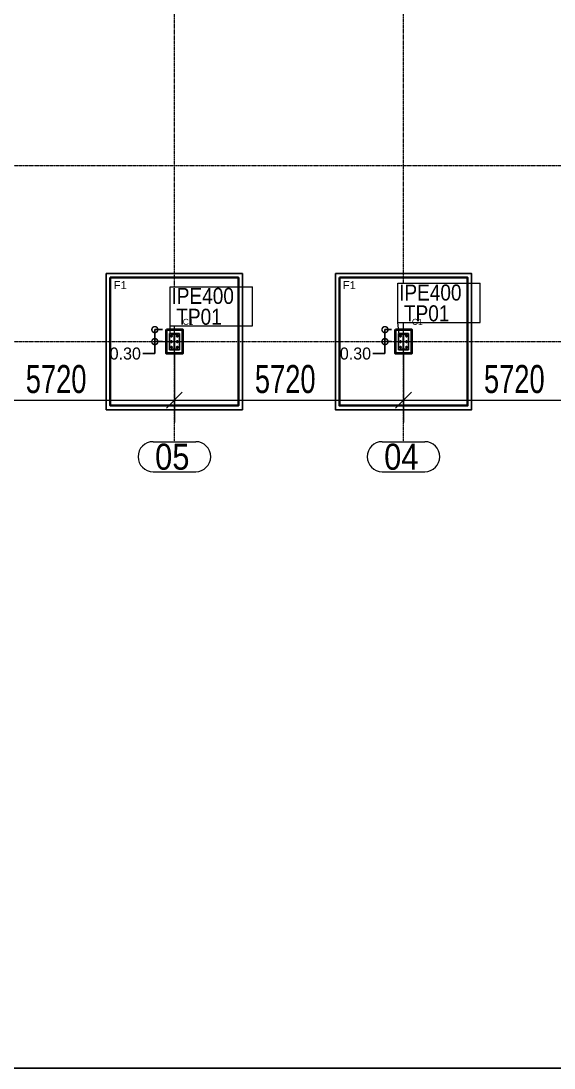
# Model space of a CAD drawing. Header units: millimetres. Extents: x 178198 to 9785548, y 9608 to 2087470.
# Drawn here: x 480971 to 494281, y 89701 to 115858 of the extents above; entities that cross this region are included whole.
import ezdxf

# ---------------------------------------------------------------- set-up
doc = ezdxf.new("R2010")
doc.units = ezdxf.units.MM
doc.header["$PDMODE"] = 35
doc.linetypes.add('XKITLINE00', pattern=[0])
doc.linetypes.add('XKITLINE03', pattern=[6, 3, -1, 1, -1])
for name, color, linetype, lineweight in [('Column', 7, 'Continuous', 40), ('foundation', 7, 'Continuous', 35), ('Part', 2, 'Continuous', 0), ('PartMark', 3, 'Continuous', 0), ('S-GRID', 1, 'Continuous', 0), ('Z-DIMENSIONS', 1, 'Continuous', 0)]:
    doc.layers.add(name, color=color, linetype=linetype, lineweight=lineweight)
for name, color, linetype in [('dim_axis', 251, 'Continuous'), ('dim_axis @ 100', 251, 'Continuous'), ('plain foundation', 8, 'Continuous'), ('Steel Section', 7, 'Continuous'), ('text', 7, 'Continuous')]:
    doc.layers.add(name, color=color, linetype=linetype)
doc.styles.add('Andalus1', font='andlso.ttf', dxfattribs={"height": 3})
doc.styles.add('Arial', font='arial.ttf', dxfattribs={"height": 2.034003})
doc.styles.add('Arial2', font='arial.ttf', dxfattribs={"height": 300})
doc.styles.add('ARIAL_NARROW', font='ARIALN.TTF')
doc.dimstyles.new('Annotative1', dxfattribs={"dimscale": 0, "dimtxt": 3, "dimasz": 3, "dimexe": 0, "dimexo": 1, "dimtad": 0, "dimtih": 1, "dimtoh": 1, "dimlfac": 0.001, "dimzin": 1, "dimdsep": 46, "dimtxsty": 'Andalus1', "dimblk": 'DOTSMALL', "dimcen": 2.5, "dimclrd": 256, "dimclre": 256, "dimclrt": 256, "dimadec": 4, "dimazin": 0, "dimtfac": 1, "dimtmove": 0, "dimatfit": 3, "dimldrblk": 'DOTSMALL', "dimfxl": 1, "dimlwd": -1, "dimlwe": -1, "dimarcsym": 0})

# ---------------------------------------------------------------- blocks, each defined once
blk = doc.blocks.new('_DotSmall')
at = {"color": 0, "linetype": 'ByBlock', "const_width": 0.5}
blk.add_lwpolyline([(-0.0625, 0, 1), (0.0625, 0, 1)], format="xyb", close=True, dxfattribs=at)
blk = doc.blocks.new('*D134')
at = {"layer": 'Defpoints', "color": 0, "transparency": 16777216}
for p in [(490322, 108148), (490060, 107848), (490322, 107848)]:
    blk.add_point(p, dxfattribs=at)
at = {"layer": 'dim_axis', "transparency": 16777216}
for p, q in [((490222, 108148), (490060, 108148)), ((490060, 108148), (490060, 107848)), ((490222, 107848), (490060, 107848)), ((490060, 107848), (490060, 107548)), ((490060, 107548), (489760, 107548))]:
    blk.add_line(p, q, dxfattribs=at)
at = {"layer": 'dim_axis', "transparency": 16777216, "xscale": 300, "yscale": 300, "zscale": 300}
for p, rotation in [((490060, 108148), 90), ((490060, 107848), 270)]:
    blk.add_blockref('_DotSmall', p, dxfattribs=dict(at, rotation=rotation))
at = {"layer": 'dim_axis', "transparency": 16777216, "insert": (489323, 107548), "char_height": 300, "attachment_point": 5, "style": 'Andalus1'}
blk.add_mtext('0.30', dxfattribs=at)
blk = doc.blocks.new('*D135')
at = {"layer": 'Defpoints', "color": 0, "transparency": 16777216}
for p in [(484602, 108148), (484314, 107848), (484602, 107848)]:
    blk.add_point(p, dxfattribs=at)
at = {"layer": 'dim_axis', "transparency": 16777216}
for p, q in [((484502, 108148), (484314, 108148)), ((484314, 108148), (484314, 107848)), ((484502, 107848), (484314, 107848)), ((484314, 107848), (484314, 107548)), ((484314, 107548), (484014, 107548))]:
    blk.add_line(p, q, dxfattribs=at)
at = {"layer": 'dim_axis', "transparency": 16777216, "xscale": 300, "yscale": 300, "zscale": 300}
for p, rotation in [((484314, 108148), 90), ((484314, 107848), 270)]:
    blk.add_blockref('_DotSmall', p, dxfattribs=dict(at, rotation=rotation))
at = {"layer": 'dim_axis', "transparency": 16777216, "insert": (483576, 107548), "char_height": 300, "attachment_point": 5, "style": 'Andalus1'}
blk.add_mtext('0.30', dxfattribs=at)

msp = doc.modelspace()

# ---------------------------------------------------------------- linework, layer by layer
msp.add_lwpolyline([(415550.44316, 142014.98917), (537962.33261, 142014.98917), (537962.33261, 89701.35219), (415550.44316, 89701.35219)], close=True)
at = {"layer": 'Column', "lineweight": 40}
for points in [[(484602.17101, 108147.84462), (485002.17101, 108147.84462), (485002.17101, 107547.84462), (484602.17101, 107547.84462)], [(490322.17101, 108147.84462), (490722.17101, 108147.84462), (490722.17101, 107547.84462), (490322.17101, 107547.84462)]]:
    msp.add_lwpolyline(points, close=True, dxfattribs=at)
at = {"layer": 'foundation'}
for points in [[(483202.17101, 109447.84462), (486402.17101, 109447.84462), (486402.17101, 106247.84462), (483202.17101, 106247.84462)], [(488922.17101, 109447.84462), (492122.17101, 109447.84462), (492122.17101, 106247.84462), (488922.17101, 106247.84462)]]:
    msp.add_lwpolyline(points, close=True, dxfattribs=at)
at = {"layer": 'Part', "linetype": 'XKITLINE03', "lineweight": 0}
for p, q in [((490522.17101, 107347.84462), (490522.17101, 108329.52443)), ((484802.17101, 107347.84462), (484802.17101, 108244.44837)), ((484302.17101, 107847.84462), (485302.17101, 107847.84462)), ((484877.17101, 107987.84462), (484877.17101, 107987.84462)), ((490022.17101, 107847.84462), (491022.17101, 107847.84462)), ((490597.17101, 107987.84462), (490597.17101, 107987.84462))]:
    msp.add_line(p, q, dxfattribs=at)
at = {"layer": 'Part', "linetype": 'XKITLINE00', "lineweight": 0}
for p, q in [((484927.17101, 108052.84462), (484677.17101, 108052.84462)), ((484677.17101, 108052.84462), (484677.17101, 107642.84462)), ((484712.17101, 108034.34462), (484712.17101, 108047.84462)), ((484712.17101, 108047.84462), (484892.17101, 108047.84462)), ((484797.87101, 108034.34462), (484712.17101, 108034.34462)), ((484726.41487, 108047.84462), (484712.91487, 108034.34462)), ((484797.87101, 107661.34462), (484797.87101, 108034.34462)), ((484892.17101, 108034.34462), (484806.47101, 108034.34462)), ((484806.47101, 108034.34462), (484806.47101, 107661.34462)), ((484892.17101, 108047.84462), (484892.17101, 108034.34462)), ((484927.17101, 108052.84462), (484927.17101, 107642.84462)), ((490647.17101, 108052.84462), (490397.17101, 108052.84462)), ((490397.17101, 108052.84462), (490397.17101, 107642.84462)), ((490432.17101, 108034.34462), (490432.17101, 108047.84462)), ((490432.17101, 108047.84462), (490612.17101, 108047.84462)), ((490517.87101, 108034.34462), (490432.17101, 108034.34462)), ((490446.41487, 108047.84462), (490432.91487, 108034.34462)), ((490517.87101, 107661.34462), (490517.87101, 108034.34462)), ((490612.17101, 108034.34462), (490526.47101, 108034.34462)), ((490526.47101, 108034.34462), (490526.47101, 107661.34462)), ((490612.17101, 108047.84462), (490612.17101, 108034.34462)), ((490647.17101, 108052.84462), (490647.17101, 107642.84462)), ((484706.3864, 107987.84462), (484716.77871, 108005.84462)), ((484716.77871, 107969.84462), (484706.3864, 107987.84462)), ((484706.3864, 107847.84462), (484716.77871, 107865.84462)), ((484716.77871, 107829.84462), (484706.3864, 107847.84462)), ((484716.77871, 108005.84462), (484737.56332, 108005.84462)), ((484737.56332, 107969.84462), (484716.77871, 107969.84462)), ((484716.77871, 107865.84462), (484737.56332, 107865.84462)), ((484737.56332, 107829.84462), (484716.77871, 107829.84462)), ((484737.56332, 108005.84462), (484747.95562, 107987.84462)), ((484747.95562, 107987.84462), (484737.56332, 107969.84462)), ((484737.56332, 107865.84462), (484747.95562, 107847.84462)), ((484747.95562, 107847.84462), (484737.56332, 107829.84462)), ((484806.47101, 107845.02269), (484797.87101, 107836.42269)), ((484856.3864, 107987.84462), (484866.77871, 108005.84462)), ((484866.77871, 107969.84462), (484856.3864, 107987.84462)), ((484856.3864, 107847.84462), (484866.77871, 107865.84462)), ((484866.77871, 107829.84462), (484856.3864, 107847.84462)), ((484866.77871, 108005.84462), (484887.56332, 108005.84462)), ((484887.56332, 107969.84462), (484866.77871, 107969.84462)), ((484866.77871, 107865.84462), (484887.56332, 107865.84462)), ((484887.56332, 107829.84462), (484866.77871, 107829.84462)), ((484887.56332, 108005.84462), (484897.95562, 107987.84462)), ((484897.95562, 107987.84462), (484887.56332, 107969.84462)), ((484887.56332, 107865.84462), (484897.95562, 107847.84462)), ((484897.95562, 107847.84462), (484887.56332, 107829.84462)), ((490426.3864, 107987.84462), (490436.77871, 108005.84462)), ((490436.77871, 107969.84462), (490426.3864, 107987.84462)), ((490426.3864, 107847.84462), (490436.77871, 107865.84462)), ((490436.77871, 107829.84462), (490426.3864, 107847.84462)), ((490436.77871, 108005.84462), (490457.56332, 108005.84462)), ((490457.56332, 107969.84462), (490436.77871, 107969.84462)), ((490436.77871, 107865.84462), (490457.56332, 107865.84462)), ((490457.56332, 107829.84462), (490436.77871, 107829.84462)), ((490457.56332, 108005.84462), (490467.95562, 107987.84462)), ((490467.95562, 107987.84462), (490457.56332, 107969.84462)), ((490457.56332, 107865.84462), (490467.95562, 107847.84462)), ((490467.95562, 107847.84462), (490457.56332, 107829.84462)), ((490526.47101, 107845.02269), (490517.87101, 107836.42269)), ((490576.3864, 107987.84462), (490586.77871, 108005.84462)), ((490586.77871, 107969.84462), (490576.3864, 107987.84462)), ((490576.3864, 107847.84462), (490586.77871, 107865.84462)), ((490586.77871, 107829.84462), (490576.3864, 107847.84462)), ((490586.77871, 108005.84462), (490607.56332, 108005.84462)), ((490607.56332, 107969.84462), (490586.77871, 107969.84462)), ((490586.77871, 107865.84462), (490607.56332, 107865.84462)), ((490607.56332, 107829.84462), (490586.77871, 107829.84462)), ((490607.56332, 108005.84462), (490617.95562, 107987.84462)), ((490617.95562, 107987.84462), (490607.56332, 107969.84462)), ((490607.56332, 107865.84462), (490617.95562, 107847.84462)), ((490617.95562, 107847.84462), (490607.56332, 107829.84462)), ((484927.17101, 107642.84462), (484677.17101, 107642.84462)), ((484706.3864, 107707.84462), (484716.77871, 107725.84462)), ((484716.77871, 107689.84462), (484706.3864, 107707.84462)), ((484712.17101, 107647.84462), (484712.17101, 107661.34462)), ((484712.17101, 107661.34462), (484797.87101, 107661.34462)), ((484892.17101, 107647.84462), (484712.17101, 107647.84462)), ((484716.77871, 107725.84462), (484737.56332, 107725.84462)), ((484737.56332, 107689.84462), (484716.77871, 107689.84462)), ((484737.56332, 107725.84462), (484747.95562, 107707.84462)), ((484747.95562, 107707.84462), (484737.56332, 107689.84462)), ((484806.47101, 107661.34462), (484892.17101, 107661.34462)), ((484856.3864, 107707.84462), (484866.77871, 107725.84462)), ((484866.77871, 107689.84462), (484856.3864, 107707.84462)), ((484866.77871, 107725.84462), (484887.56332, 107725.84462)), ((484887.56332, 107689.84462), (484866.77871, 107689.84462)), ((484887.56332, 107725.84462), (484897.95562, 107707.84462)), ((484897.95562, 107707.84462), (484887.56332, 107689.84462)), ((484892.17101, 107661.34462), (484892.17101, 107647.84462)), ((490647.17101, 107642.84462), (490397.17101, 107642.84462)), ((490426.3864, 107707.84462), (490436.77871, 107725.84462)), ((490436.77871, 107689.84462), (490426.3864, 107707.84462)), ((490432.17101, 107647.84462), (490432.17101, 107661.34462)), ((490432.17101, 107661.34462), (490517.87101, 107661.34462)), ((490612.17101, 107647.84462), (490432.17101, 107647.84462)), ((490436.77871, 107725.84462), (490457.56332, 107725.84462)), ((490457.56332, 107689.84462), (490436.77871, 107689.84462)), ((490457.56332, 107725.84462), (490467.95562, 107707.84462)), ((490467.95562, 107707.84462), (490457.56332, 107689.84462)), ((490526.47101, 107661.34462), (490612.17101, 107661.34462)), ((490576.3864, 107707.84462), (490586.77871, 107725.84462)), ((490586.77871, 107689.84462), (490576.3864, 107707.84462)), ((490586.77871, 107725.84462), (490607.56332, 107725.84462)), ((490607.56332, 107689.84462), (490586.77871, 107689.84462)), ((490607.56332, 107725.84462), (490617.95562, 107707.84462)), ((490617.95562, 107707.84462), (490607.56332, 107689.84462)), ((490612.17101, 107661.34462), (490612.17101, 107647.84462)), ((490612.17101, 107647.84462), (490612.17101, 107647.84462)), ((490612.17101, 107647.84462), (490612.17101, 107647.84462))]:
    msp.add_line(p, q, dxfattribs=at)
for centre, start, end in [((484727.17101, 107987.84462), 0, 180), ((484727.17101, 107987.84462), 180, 0), ((484727.17101, 107847.84462), 0, 180), ((484727.17101, 107847.84462), 180, 0), ((484877.17101, 107987.84462), 0, 180), ((484877.17101, 107987.84462), 180, 0), ((484877.17101, 107847.84462), 0, 180), ((484877.17101, 107847.84462), 180, 0), ((490447.17101, 107987.84462), 0, 180), ((490447.17101, 107987.84462), 180, 0), ((490447.17101, 107847.84462), 0, 180), ((490447.17101, 107847.84462), 180, 0), ((490597.17101, 107987.84462), 0, 180), ((490597.17101, 107987.84462), 180, 0), ((490597.17101, 107847.84462), 0, 180), ((490597.17101, 107847.84462), 180, 0), ((484727.17101, 107707.84462), 0, 180), ((484727.17101, 107707.84462), 180, 0), ((484877.17101, 107707.84462), 0, 180), ((484877.17101, 107707.84462), 180, 0), ((490447.17101, 107707.84462), 0, 180), ((490447.17101, 107707.84462), 180, 0), ((490597.17101, 107707.84462), 0, 180), ((490597.17101, 107707.84462), 180, 0)]:
    msp.add_arc(centre, 12, start, end, dxfattribs=at)
at = {"layer": 'PartMark', "linetype": 'XKITLINE00', "lineweight": 0}
for p, q in [((484699.75207, 109219.44837), (486749.75207, 109219.44837)), ((484699.75207, 108239.44837), (484699.75207, 109219.44837)), ((486749.75207, 108239.44837), (486749.75207, 109219.44837)), ((490383.35312, 109304.52443), (492433.35312, 109304.52443)), ((490383.35312, 108324.52443), (490383.35312, 109304.52443)), ((492433.35312, 108324.52443), (492433.35312, 109304.52443)), ((490383.35312, 108324.52443), (492433.35312, 108324.52443)), ((490414.59115, 108024.54656), (490383.35312, 108324.52443)), ((484694.59115, 108024.54656), (484699.75207, 108239.44837)), ((484699.75207, 108239.44837), (486749.75207, 108239.44837))]:
    msp.add_line(p, q, dxfattribs=at)
at = {"layer": 'plain foundation'}
for points in [[(483102.17101, 109547.84462), (486502.17101, 109547.84462), (486502.17101, 106147.84462), (483102.17101, 106147.84462)], [(488822.17101, 109547.84462), (492222.17101, 109547.84462), (492222.17101, 106147.84462), (488822.17101, 106147.84462)]]:
    msp.add_lwpolyline(points, close=True, dxfattribs=at)
at = {"layer": 'S-GRID', "linetype": 'XKITLINE03', "lineweight": 0}
for p, q in [((484802.17101, 109214.44837), (484802.17101, 133747.84462)), ((490522.17101, 109299.52443), (490522.17101, 133747.84462)), ((425102.17101, 112247.84462), (510182.17101, 112247.84462)), ((490522.17101, 105347.84462), (490522.17101, 108329.52443)), ((484802.17101, 105347.84462), (484802.17101, 108244.44837)), ((425102.17101, 107847.84462), (510182.17101, 107847.84462))]:
    msp.add_line(p, q, dxfattribs=at)
at = {"layer": 'S-GRID', "linetype": 'XKITLINE00', "lineweight": 0}
for p, q in [((484270.06652, 105347.84462), (485334.2755, 105347.84462)), ((489990.06652, 105347.84462), (491054.2755, 105347.84462)), ((484270.06652, 104597.84462), (485334.2755, 104597.84462)), ((489990.06652, 104597.84462), (491054.2755, 104597.84462))]:
    msp.add_line(p, q, dxfattribs=at)
for centre, start, end in [((484270.06652, 104972.84462), 90, 270), ((485334.2755, 104972.84462), 270, 90), ((489990.06652, 104972.84462), 90, 270), ((491054.2755, 104972.84462), 270, 90)]:
    msp.add_arc(centre, 375, start, end, dxfattribs=at)
at = {"layer": 'Steel Section'}
for p, q in [((484927.17101, 108052.84462), (484677.17101, 108052.84462)), ((484677.17101, 108052.84462), (484677.17101, 107642.84462)), ((484712.17101, 108034.34462), (484712.17101, 108047.84462)), ((484712.17101, 108047.84462), (484892.17101, 108047.84462)), ((484797.87101, 108034.34462), (484712.17101, 108034.34462)), ((484726.41487, 108047.84462), (484712.91487, 108034.34462)), ((484797.87101, 107661.34462), (484797.87101, 108034.34462)), ((484892.17101, 108034.34462), (484806.47101, 108034.34462)), ((484806.47101, 108034.34462), (484806.47101, 107661.34462)), ((484892.17101, 108047.84462), (484892.17101, 108034.34462)), ((484927.17101, 108052.84462), (484927.17101, 107642.84462)), ((490647.17101, 108052.84462), (490397.17101, 108052.84462)), ((490397.17101, 108052.84462), (490397.17101, 107642.84462)), ((490432.17101, 108034.34462), (490432.17101, 108047.84462)), ((490432.17101, 108047.84462), (490612.17101, 108047.84462)), ((490517.87101, 108034.34462), (490432.17101, 108034.34462)), ((490446.41487, 108047.84462), (490432.91487, 108034.34462)), ((490517.87101, 107661.34462), (490517.87101, 108034.34462)), ((490612.17101, 108034.34462), (490526.47101, 108034.34462)), ((490526.47101, 108034.34462), (490526.47101, 107661.34462)), ((490612.17101, 108047.84462), (490612.17101, 108034.34462)), ((490647.17101, 108052.84462), (490647.17101, 107642.84462)), ((484706.3864, 107987.84462), (484716.77871, 108005.84462)), ((484716.77871, 107969.84462), (484706.3864, 107987.84462)), ((484706.3864, 107847.84462), (484716.77871, 107865.84462)), ((484716.77871, 107829.84462), (484706.3864, 107847.84462)), ((484716.77871, 108005.84462), (484737.56332, 108005.84462)), ((484737.56332, 107969.84462), (484716.77871, 107969.84462)), ((484716.77871, 107865.84462), (484737.56332, 107865.84462)), ((484737.56332, 107829.84462), (484716.77871, 107829.84462)), ((484737.56332, 108005.84462), (484747.95562, 107987.84462)), ((484747.95562, 107987.84462), (484737.56332, 107969.84462)), ((484737.56332, 107865.84462), (484747.95562, 107847.84462)), ((484747.95562, 107847.84462), (484737.56332, 107829.84462)), ((484806.47101, 107845.02269), (484797.87101, 107836.42269)), ((484856.3864, 107987.84462), (484866.77871, 108005.84462)), ((484866.77871, 107969.84462), (484856.3864, 107987.84462)), ((484856.3864, 107847.84462), (484866.77871, 107865.84462)), ((484866.77871, 107829.84462), (484856.3864, 107847.84462)), ((484866.77871, 108005.84462), (484887.56332, 108005.84462)), ((484887.56332, 107969.84462), (484866.77871, 107969.84462)), ((484866.77871, 107865.84462), (484887.56332, 107865.84462)), ((484887.56332, 107829.84462), (484866.77871, 107829.84462)), ((484877.17101, 107987.84462), (484877.17101, 107987.84462)), ((484887.56332, 108005.84462), (484897.95562, 107987.84462)), ((484897.95562, 107987.84462), (484887.56332, 107969.84462)), ((484887.56332, 107865.84462), (484897.95562, 107847.84462)), ((484897.95562, 107847.84462), (484887.56332, 107829.84462)), ((490426.3864, 107987.84462), (490436.77871, 108005.84462)), ((490436.77871, 107969.84462), (490426.3864, 107987.84462)), ((490426.3864, 107847.84462), (490436.77871, 107865.84462)), ((490436.77871, 107829.84462), (490426.3864, 107847.84462)), ((490436.77871, 108005.84462), (490457.56332, 108005.84462)), ((490457.56332, 107969.84462), (490436.77871, 107969.84462)), ((490436.77871, 107865.84462), (490457.56332, 107865.84462)), ((490457.56332, 107829.84462), (490436.77871, 107829.84462)), ((490457.56332, 108005.84462), (490467.95562, 107987.84462)), ((490467.95562, 107987.84462), (490457.56332, 107969.84462)), ((490457.56332, 107865.84462), (490467.95562, 107847.84462)), ((490467.95562, 107847.84462), (490457.56332, 107829.84462)), ((490526.47101, 107845.02269), (490517.87101, 107836.42269)), ((490576.3864, 107987.84462), (490586.77871, 108005.84462)), ((490586.77871, 107969.84462), (490576.3864, 107987.84462)), ((490576.3864, 107847.84462), (490586.77871, 107865.84462)), ((490586.77871, 107829.84462), (490576.3864, 107847.84462)), ((490586.77871, 108005.84462), (490607.56332, 108005.84462)), ((490607.56332, 107969.84462), (490586.77871, 107969.84462)), ((490586.77871, 107865.84462), (490607.56332, 107865.84462)), ((490607.56332, 107829.84462), (490586.77871, 107829.84462)), ((490597.17101, 107987.84462), (490597.17101, 107987.84462)), ((490607.56332, 108005.84462), (490617.95562, 107987.84462)), ((490617.95562, 107987.84462), (490607.56332, 107969.84462)), ((490607.56332, 107865.84462), (490617.95562, 107847.84462)), ((490617.95562, 107847.84462), (490607.56332, 107829.84462)), ((484927.17101, 107642.84462), (484677.17101, 107642.84462)), ((484706.3864, 107707.84462), (484716.77871, 107725.84462)), ((484716.77871, 107689.84462), (484706.3864, 107707.84462)), ((484712.17101, 107647.84462), (484712.17101, 107661.34462)), ((484712.17101, 107661.34462), (484797.87101, 107661.34462)), ((484892.17101, 107647.84462), (484712.17101, 107647.84462)), ((484716.77871, 107725.84462), (484737.56332, 107725.84462)), ((484737.56332, 107689.84462), (484716.77871, 107689.84462)), ((484737.56332, 107725.84462), (484747.95562, 107707.84462)), ((484747.95562, 107707.84462), (484737.56332, 107689.84462)), ((484806.47101, 107661.34462), (484892.17101, 107661.34462)), ((484856.3864, 107707.84462), (484866.77871, 107725.84462)), ((484866.77871, 107689.84462), (484856.3864, 107707.84462)), ((484866.77871, 107725.84462), (484887.56332, 107725.84462)), ((484887.56332, 107689.84462), (484866.77871, 107689.84462)), ((484887.56332, 107725.84462), (484897.95562, 107707.84462)), ((484897.95562, 107707.84462), (484887.56332, 107689.84462)), ((484892.17101, 107661.34462), (484892.17101, 107647.84462)), ((484892.17101, 107647.84462), (484892.17101, 107647.84462)), ((484892.17101, 107647.84462), (484892.17101, 107647.84462)), ((490647.17101, 107642.84462), (490397.17101, 107642.84462)), ((490426.3864, 107707.84462), (490436.77871, 107725.84462)), ((490436.77871, 107689.84462), (490426.3864, 107707.84462)), ((490432.17101, 107647.84462), (490432.17101, 107661.34462)), ((490432.17101, 107661.34462), (490517.87101, 107661.34462)), ((490612.17101, 107647.84462), (490432.17101, 107647.84462)), ((490436.77871, 107725.84462), (490457.56332, 107725.84462)), ((490457.56332, 107689.84462), (490436.77871, 107689.84462)), ((490457.56332, 107725.84462), (490467.95562, 107707.84462)), ((490467.95562, 107707.84462), (490457.56332, 107689.84462)), ((490526.47101, 107661.34462), (490612.17101, 107661.34462)), ((490576.3864, 107707.84462), (490586.77871, 107725.84462)), ((490586.77871, 107689.84462), (490576.3864, 107707.84462)), ((490586.77871, 107725.84462), (490607.56332, 107725.84462)), ((490607.56332, 107689.84462), (490586.77871, 107689.84462)), ((490607.56332, 107725.84462), (490617.95562, 107707.84462)), ((490617.95562, 107707.84462), (490607.56332, 107689.84462)), ((490612.17101, 107661.34462), (490612.17101, 107647.84462)), ((490612.17101, 107647.84462), (490612.17101, 107647.84462)), ((490612.17101, 107647.84462), (490612.17101, 107647.84462))]:
    msp.add_line(p, q, dxfattribs=at)
for centre, start, end in [((484727.17101, 107987.84462), 0, 180), ((484727.17101, 107987.84462), 180, 0), ((484727.17101, 107847.84462), 0, 180), ((484727.17101, 107847.84462), 180, 0), ((484877.17101, 107987.84462), 0, 180), ((484877.17101, 107987.84462), 180, 0), ((484877.17101, 107847.84462), 0, 180), ((484877.17101, 107847.84462), 180, 0), ((490447.17101, 107987.84462), 0, 180), ((490447.17101, 107987.84462), 180, 0), ((490447.17101, 107847.84462), 0, 180), ((490447.17101, 107847.84462), 180, 0), ((490597.17101, 107987.84462), 0, 180), ((490597.17101, 107987.84462), 180, 0), ((490597.17101, 107847.84462), 0, 180), ((490597.17101, 107847.84462), 180, 0), ((484727.17101, 107707.84462), 0, 180), ((484727.17101, 107707.84462), 180, 0), ((484877.17101, 107707.84462), 0, 180), ((484877.17101, 107707.84462), 180, 0), ((490447.17101, 107707.84462), 0, 180), ((490447.17101, 107707.84462), 180, 0), ((490597.17101, 107707.84462), 0, 180), ((490597.17101, 107707.84462), 180, 0)]:
    msp.add_arc(centre, 12, start, end, dxfattribs=at)
at = {"layer": 'Z-DIMENSIONS', "linetype": 'XKITLINE00', "lineweight": 0}
for p, q in [((484802.17101, 107592.84462), (484802.17101, 105825.83776)), ((484802.17101, 107592.84462), (484802.17101, 105825.83776)), ((490522.17101, 107592.84462), (490522.17101, 105825.83776)), ((490522.17101, 107592.84462), (490522.17101, 105825.83776)), ((485000.16091, 106583.82766), (484604.18111, 106187.84786)), ((485000.16091, 106583.82766), (484604.18111, 106187.84786)), ((490720.16091, 106583.82766), (490324.18111, 106187.84786)), ((490720.16091, 106583.82766), (490324.18111, 106187.84786)), ((479082.17101, 106385.83776), (484802.17101, 106385.83776)), ((484802.17101, 106385.83776), (490522.17101, 106385.83776)), ((490522.17101, 106385.83776), (496242.17101, 106385.83776))]:
    msp.add_line(p, q, dxfattribs=at)

# ---------------------------------------------------------------- texts
at = {"layer": 'PartMark', "style": 'Arial', "width": 0.85}
for s, p in [('IPE400', (484729.75207, 108789.44837)), ('IPE400', (490413.35312, 108874.52443)), ('TP01', (484849.75207, 108269.44837)), ('TP01', (490533.35312, 108354.52443))]:
    msp.add_text(s, height=400, dxfattribs=at).set_placement(p)
at = {"layer": 'S-GRID', "style": 'Arial', "width": 0.85}
for s, p in [('05', (484320.06652, 104647.84462)), ('04', (490040.06652, 104647.84462))]:
    msp.add_text(s, height=650, dxfattribs=at).set_placement(p)
at = {"layer": 'text', "attachment_point": 1, "style": 'Arial2'}
for s, insert, char_height in [('F1', (483287.39063, 109358.17325), 200), ('F1', (489007.39063, 109358.17325), 200), ('C1', (485011.78231, 108416.65401), 150), ('C1', (490731.78231, 108416.65401), 150)]:
    msp.add_mtext_dynamic_manual_height_columns(s, width=1191.032635, gutter_width=1500, heights=[0], dxfattribs=dict(at, insert=insert, char_height=char_height))
at = {"layer": 'Z-DIMENSIONS', "style": 'ARIAL_NARROW', "width": 0.85}
for p in [(481091.09679, 106563.33776), (486811.09679, 106563.33776), (492531.09679, 106563.33776)]:
    msp.add_text('5720', height=700, dxfattribs=at).set_placement(p)

# ---------------------------------------------------------------- dimensions: what is measured, and where the dimension line sits
at = {"layer": 'dim_axis @ 100'}
for base, p1, p2, picture, middle in [((484313.80692, 107847.84462), (484602.17101, 108147.84462), (484602.17101, 107847.84462), '*D135', (483576.25558, 107547.84462)), ((490060.14742, 107847.84462), (490322.17101, 108147.84462), (490322.17101, 107847.84462), '*D134', (489322.59609, 107547.84462))]:
    dim = msp.add_linear_dim(base=base, p1=p1, p2=p2, angle=90, dimstyle='Annotative1', override={"dimscale": 100, "dimtix": 0, "dimtofl": 1, "dimtmove": 0, "dimatfit": 3}, dxfattribs=at)
    dim.commit()
    dim.dimension.update_dxf_attribs({"geometry": picture, "text_midpoint": middle})

doc.saveas('drawing.dxf')
